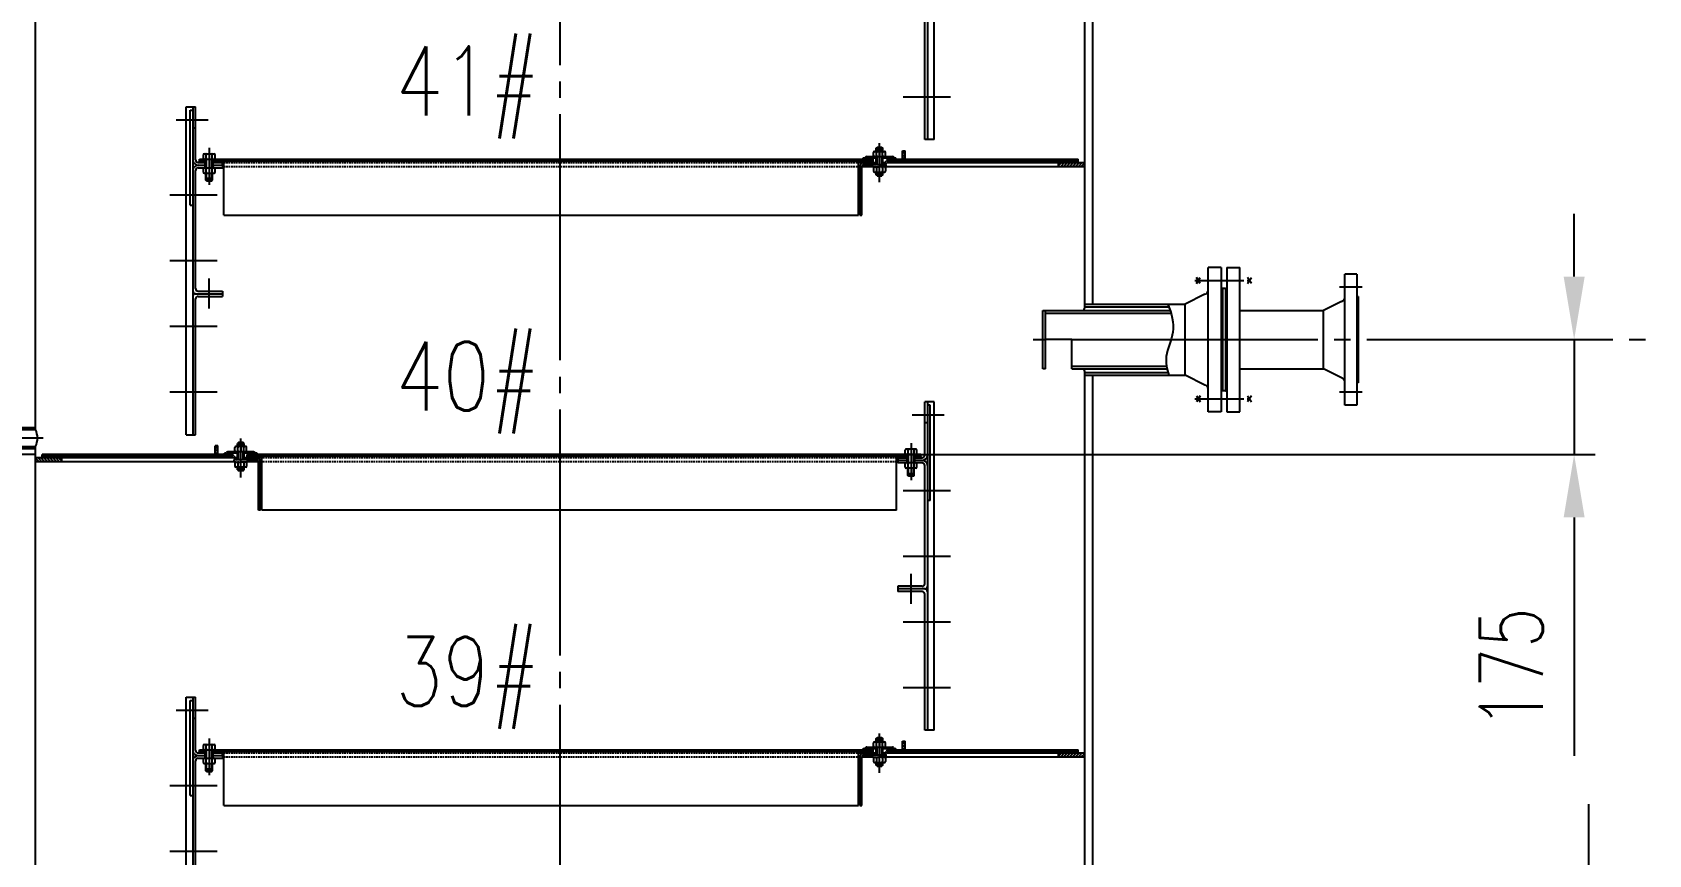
# Model space of a CAD drawing. Extents: x 16825 to 205982, y -10874 to 68273.
# Drawn here: x 164146 to 166610, y 54896 to 56150 of the extents above; entities that cross this region are included whole.
import ezdxf

# ---------------------------------------------------------------- set-up
doc = ezdxf.new("R2010")
doc.units = 0
doc.header["$LTSCALE"] = 5
doc.header["$MEASUREMENT"] = 0
doc.linetypes.add('CENTER', pattern=[18, 15, -1, 1, -1])
doc.linetypes.add('DASHED', pattern=[0.75, 0.5, -0.25])
doc.layers.get('DEFPOINTS').update_dxf_attribs({"linetype": 'CONTINUOUS'})
for name, color, linetype in [('CEN', 6, 'CENTER'), ('DIM', 1, 'CONTINUOUS'), ('HAT', 8, 'CONTINUOUS'), ('HID', 5, 'DASHED'), ('THIN', 1, 'CONTINUOUS'), ('THINK', 2, 'CONTINUOUS'), ('THK', 2, 'CONTINUOUS'), ('THN', 4, 'CONTINUOUS')]:
    doc.layers.add(name, color=color, linetype=linetype)
doc.styles.get("Standard").update_dxf_attribs({"font": 'simplex', "width": 0.75, "bigfont": 'hzdx'})
doc.dimstyles.new('DIM3', dxfattribs={"dimscale": 0, "dimtxt": 3, "dimasz": 3, "dimexe": 1, "dimexo": 0, "dimgap": 1.5, "dimtad": 1, "dimdec": 4, "dimdsep": 46, "dimtxsty": 'Standard', "dimcen": 3, "dimclrd": 1, "dimclrt": 3, "dimadec": 0, "dimazin": 0, "dimtfac": 0.75, "dimtdec": 4, "dimtix": 1, "dimtmove": 0, "dimatfit": 0, "dimfxl": 0, "dimtolj": 1, "dimtzin": 0, "dimarcsym": 0})
pattern_1 = [(45, (164503.711, 52964.4804), (-2.245064, 2.245064), [])]
pattern_2 = [(45, (164503.711, 53864.4804), (-2.245064, 2.245064), [])]
pattern_3 = [(135, (165397.0422, 53414.4804), (2.245064, 2.245064), [])]

# ---------------------------------------------------------------- blocks, each defined once
blk = doc.blocks.new('*D143')
at = {"layer": 'DEFPOINTS', "color": 0}
for p in [(166444.9, 66851.4), (165942.4, 28756.4), (167697.2, 28756.4)]:
    blk.add_point(p, dxfattribs=at)
at = {"layer": 'DIM', "lineweight": -2}
for p, q in [((166444.9, 66851.4), (167729.2, 66851.4)), ((165942.4, 28756.4), (167729.2, 28756.4))]:
    blk.add_line(p, q, dxfattribs=at)
at = {"layer": 'DIM', "color": 1, "lineweight": -2}
blk.add_line((167697.2, 66755.4), (167697.2, 28852.4), dxfattribs=at)
at = {"layer": 'DIM', "color": 1}
for points in [[(167681.2, 66755.4), (167713.2, 66755.4), (167697.2, 66851.4)], [(167681.2, 28852.4), (167713.2, 28852.4), (167697.2, 28756.4)]]:
    blk.add_solid(points, dxfattribs=at)
at = {"layer": 'DIM', "color": 3, "insert": (167601.2, 47803.9), "char_height": 96, "attachment_point": 5, "rotation": 90}
blk.add_mtext('\\A1;~38095', dxfattribs=at)
blk = doc.blocks.new('*D38')
at = {"layer": 'DEFPOINTS', "color": 0}
for p in [(165768.4, 59631.4), (167424.3, 59631.4), (165762.4, 34581.4)]:
    blk.add_point(p, dxfattribs=at)
at = {"layer": 'DIM', "lineweight": -2}
for p, q in [((165768.4, 59631.4), (167456.3, 59631.4)), ((165762.4, 34581.4), (167456.3, 34581.4))]:
    blk.add_line(p, q, dxfattribs=at)
at = {"layer": 'DIM', "color": 1, "lineweight": -2}
blk.add_line((167424.3, 34677.4), (167424.3, 59535.4), dxfattribs=at)
at = {"layer": 'DIM', "color": 1}
for points in [[(167408.3, 59535.4), (167440.3, 59535.4), (167424.3, 59631.4)], [(167408.3, 34677.4), (167440.3, 34677.4), (167424.3, 34581.4)]]:
    blk.add_solid(points, dxfattribs=at)
at = {"layer": 'DIM', "color": 3, "insert": (167328.3, 47106.4), "char_height": 96, "attachment_point": 5, "rotation": 90}
blk.add_mtext('\\A1;25050', dxfattribs=at)
blk = doc.blocks.new('*D146')
at = {"layer": 'DEFPOINTS', "color": 0}
for p in [(163990.4, 55531.4), (163676.9, 55506.4), (164150.4, 55506.4)]:
    blk.add_point(p, dxfattribs=at)
at = {"layer": 'DIM', "color": 1, "lineweight": -2}
for p, q in [((163676.9, 55627.4), (163676.9, 55723.4)), ((163676.9, 55531.4), (163676.9, 55506.4)), ((163676.9, 55410.4), (163676.9, 55101.8))]:
    blk.add_line(p, q, dxfattribs=at)
at = {"layer": 'DIM', "lineweight": -2}
for p, q in [((163990.4, 55531.4), (163644.9, 55531.4)), ((164150.4, 55506.4), (163644.9, 55506.4))]:
    blk.add_line(p, q, dxfattribs=at)
at = {"layer": 'DIM', "color": 1}
for points in [[(163660.9, 55627.4), (163692.9, 55627.4), (163676.9, 55531.4)], [(163660.9, 55410.4), (163692.9, 55410.4), (163676.9, 55506.4)]]:
    blk.add_solid(points, dxfattribs=at)
at = {"layer": 'DIM', "color": 3, "insert": (163580.9, 55208.1), "char_height": 96, "attachment_point": 5, "rotation": 90}
blk.add_mtext('\\A1;25', dxfattribs=at)
blk = doc.blocks.new('*D112')
at = {"layer": 'DEFPOINTS', "color": 0}
for p in [(166198.5, 55681.4), (166496.4, 55681.4), (165370.8, 55506.4)]:
    blk.add_point(p, dxfattribs=at)
at = {"layer": 'DIM', "color": 1, "lineweight": -2}
for p, q in [((166496.4, 55777.4), (166496.4, 55873.4)), ((166496.4, 55681.4), (166496.4, 55506.4)), ((166496.4, 55410.4), (166496.4, 55046.9))]:
    blk.add_line(p, q, dxfattribs=at)
at = {"layer": 'DIM', "lineweight": -2}
for p, q in [((166198.5, 55681.4), (166528.4, 55681.4)), ((165370.8, 55506.4), (166528.4, 55506.4))]:
    blk.add_line(p, q, dxfattribs=at)
at = {"layer": 'DIM', "color": 1}
for points in [[(166480.4, 55777.4), (166512.4, 55777.4), (166496.4, 55681.4)], [(166480.4, 55410.4), (166512.4, 55410.4), (166496.4, 55506.4)]]:
    blk.add_solid(points, dxfattribs=at)
at = {"layer": 'DIM', "color": 3, "insert": (166400.4, 55180.7), "char_height": 96, "attachment_point": 5, "rotation": 90}
blk.add_mtext('\\A1;175', dxfattribs=at)
blk = doc.blocks.new('*D104')
at = {"layer": 'DEFPOINTS', "color": 0}
for p in [(163106.3, 58206.4), (164238.9, 58206.4), (163235.4, 54156.4)]:
    blk.add_point(p, dxfattribs=at)
at = {"layer": 'DIM', "lineweight": -2}
for p, q in [((164238.9, 58206.4), (163074.3, 58206.4)), ((163235.4, 54156.4), (163074.3, 54156.4))]:
    blk.add_line(p, q, dxfattribs=at)
at = {"layer": 'DIM', "color": 1, "lineweight": -2}
blk.add_line((163106.3, 54252.4), (163106.3, 58110.4), dxfattribs=at)
at = {"layer": 'DIM', "color": 1}
for points in [[(163090.3, 58110.4), (163122.3, 58110.4), (163106.3, 58206.4)], [(163090.3, 54252.4), (163122.3, 54252.4), (163106.3, 54156.4)]]:
    blk.add_solid(points, dxfattribs=at)
at = {"layer": 'DIM', "color": 3, "insert": (163010.3, 56181.4), "char_height": 96, "attachment_point": 5, "rotation": 90}
blk.add_mtext('\\A1;9x450=4050', dxfattribs=at)
blk = doc.blocks.new('*D111')
at = {"layer": 'DEFPOINTS', "color": 0}
for p in [(166198.5, 54781.4), (166518.7, 54781.4), (165491.4, 54606.4)]:
    blk.add_point(p, dxfattribs=at)
at = {"layer": 'DIM', "color": 1, "lineweight": -2}
for p, q in [((166518.7, 54877.4), (166518.7, 54973.4)), ((166518.7, 54781.4), (166518.7, 54606.4)), ((166518.7, 54510.4), (166518.7, 54146.9))]:
    blk.add_line(p, q, dxfattribs=at)
at = {"layer": 'DIM', "lineweight": -2}
for p, q in [((166198.5, 54781.4), (166550.7, 54781.4)), ((165491.4, 54606.4), (166550.7, 54606.4))]:
    blk.add_line(p, q, dxfattribs=at)
at = {"layer": 'DIM', "color": 1}
for points in [[(166502.7, 54877.4), (166534.7, 54877.4), (166518.7, 54781.4)], [(166502.7, 54510.4), (166534.7, 54510.4), (166518.7, 54606.4)]]:
    blk.add_solid(points, dxfattribs=at)
at = {"layer": 'DIM', "color": 3, "insert": (166422.7, 54280.7), "char_height": 96, "attachment_point": 5, "rotation": 90}
blk.add_mtext('\\A1;175', dxfattribs=at)

msp = doc.modelspace()

# ---------------------------------------------------------------- hatches: boundary and pattern name
at = {"layer": 'HAT'}
h = msp.add_hatch(dxfattribs=at)
h.set_pattern_fill('ANSI31', color=256, style=0)
h.set_pattern_definition(pattern_2)
h.paths.add_polyline_path([(165476.377, 55969.373), (165472.377, 55969.373), (165472.377, 55956.373), (165476.377, 55956.373)])
h = msp.add_hatch(dxfattribs=at)
h.set_pattern_fill('ANSI31', color=256, scale=0.5, style=0)
h.set_pattern_definition([(45, (164504.711, 54579.4574), (-1.122532, 1.122532), [])])
h.paths.add_polyline_path([(165431.377, 55958.373), (165431.377, 55960.373), (165417.877, 55960.373, 0.23606798), (165415.877, 55959.373, -0.23606798), (165413.877, 55958.373), (165412.377, 55958.373), (165412.377, 55956.373), (165413.877, 55956.373, 0.23606798), (165415.877, 55957.373, -0.23606798), (165417.877, 55958.373)])
h.paths.add_polyline_path([(165443.377, 55960.373), (165443.377, 55958.373), (165456.877, 55958.373, -0.23606798), (165458.877, 55957.373, 0.23606798), (165460.877, 55956.373), (165462.377, 55956.373), (165462.377, 55958.373), (165460.877, 55958.373, -0.23606798), (165458.877, 55959.373, 0.23606798), (165456.877, 55960.373)])
h = msp.add_hatch(dxfattribs=at)
h.set_pattern_fill('ANSI31', color=256, style=0)
h.set_pattern_definition(pattern_2)
h.paths.add_polyline_path([(165710.377, 55951.373), (165710.377, 55945.373), (165750.377, 55945.373), (165750.377, 55951.373)])
h = msp.add_hatch(dxfattribs=at)
h.set_pattern_fill('ANSI31', color=256, style=0)
h.set_pattern_definition(pattern_3)
h.paths.add_polyline_path([(164190.377, 55501.373), (164190.377, 55495.373), (164150.377, 55495.373), (164150.377, 55501.373)])
h = msp.add_hatch(dxfattribs=at)
h.set_pattern_fill('ANSI31', color=256, style=0)
h.set_pattern_definition(pattern_3)
h.paths.add_polyline_path([(164424.377, 55519.373), (164428.377, 55519.373), (164428.377, 55506.373), (164424.377, 55506.373)])
h = msp.add_hatch(dxfattribs=at)
h.set_pattern_fill('ANSI31', color=256, scale=0.5, style=0)
h.set_pattern_definition([(135, (165396.0422, 54129.4574), (1.122532, 1.122532), [])])
h.paths.add_polyline_path([(164469.377, 55508.373), (164469.377, 55510.373), (164482.877, 55510.373, -0.23606798), (164484.877, 55509.373, 0.23606798), (164486.877, 55508.373), (164488.377, 55508.373), (164488.377, 55506.373), (164486.877, 55506.373, -0.23606798), (164484.877, 55507.373, 0.23606798), (164482.877, 55508.373)])
h.paths.add_polyline_path([(164457.377, 55510.373), (164457.377, 55508.373), (164443.877, 55508.373, 0.23606798), (164441.877, 55507.373, -0.23606798), (164439.877, 55506.373), (164438.377, 55506.373), (164438.377, 55508.373), (164439.877, 55508.373, 0.23606798), (164441.877, 55509.373, -0.23606798), (164443.877, 55510.373)])
h = msp.add_hatch(dxfattribs=at)
h.set_pattern_fill('ANSI31', color=256, scale=0.5, style=0)
h.set_pattern_definition([(45, (164504.711, 53679.4574), (-1.122532, 1.122532), [])])
h.paths.add_polyline_path([(165431.377, 55058.373), (165431.377, 55060.373), (165417.877, 55060.373, 0.23606798), (165415.877, 55059.373, -0.23606798), (165413.877, 55058.373), (165412.377, 55058.373), (165412.377, 55056.373), (165413.877, 55056.373, 0.23606798), (165415.877, 55057.373, -0.23606798), (165417.877, 55058.373)])
h.paths.add_polyline_path([(165443.377, 55060.373), (165443.377, 55058.373), (165456.877, 55058.373, -0.23606798), (165458.877, 55057.373, 0.23606798), (165460.877, 55056.373), (165462.377, 55056.373), (165462.377, 55058.373), (165460.877, 55058.373, -0.23606798), (165458.877, 55059.373, 0.23606798), (165456.877, 55060.373)])
h = msp.add_hatch(dxfattribs=at)
h.set_pattern_fill('ANSI31', color=256, style=0)
h.set_pattern_definition(pattern_1)
h.paths.add_polyline_path([(165476.377, 55069.373), (165472.377, 55069.373), (165472.377, 55056.373), (165476.377, 55056.373)])
h = msp.add_hatch(dxfattribs=at)
h.set_pattern_fill('ANSI31', color=256, style=0)
h.set_pattern_definition(pattern_1)
h.paths.add_polyline_path([(165710.377, 55051.373), (165710.377, 55045.373), (165750.377, 55045.373), (165750.377, 55051.373)])

# ---------------------------------------------------------------- linework, layer by layer
at = {"layer": 'CEN', "ltscale": 5}
for p, q in [((164950.377, 28649.949), (164950.377, 65759.35)), ((165671.611, 55681.373), (165690.377, 55681.373)), ((165730.377, 55681.373), (168073.886, 55681.373)), ((164162.358, 55531.373), (162785.965, 55531.373))]:
    msp.add_line(p, q, dxfattribs=at)
at = {"layer": 'CEN'}
for p, q in [((165473.433, 56051.373), (165545.744, 56051.373)), ((164365.111, 56016.373), (164413.454, 56016.373)), ((164415.377, 55973.632), (164415.377, 55917.398)), ((165437.377, 55921.182), (165437.377, 55980.95)), ((164427.32, 55901.373), (164355.01, 55901.373)), ((164427.32, 55801.373), (164355.01, 55801.373)), ((164415.377, 55728.868), (164415.377, 55774.584)), ((165917.93, 55771.373), (166006.836, 55771.373)), ((166173.018, 55761.373), (166138.735, 55761.373)), ((164427.32, 55701.373), (164355.01, 55701.373)), ((164427.32, 55601.373), (164355.01, 55601.373)), ((166173.018, 55601.373), (166138.735, 55601.373)), ((165917.93, 55591.373), (166006.836, 55591.373)), ((165535.642, 55566.373), (165487.299, 55566.373)), ((164463.377, 55471.182), (164463.377, 55530.95)), ((165485.377, 55523.632), (165485.377, 55467.398)), ((165473.433, 55451.373), (165545.744, 55451.373)), ((165473.433, 55351.373), (165545.744, 55351.373)), ((165485.377, 55278.868), (165485.377, 55324.584)), ((165473.433, 55251.373), (165545.744, 55251.373)), ((165473.433, 55151.373), (165545.744, 55151.373)), ((164365.111, 55116.373), (164413.454, 55116.373)), ((165437.377, 55021.182), (165437.377, 55080.95)), ((164415.377, 55073.632), (164415.377, 55017.398)), ((164427.32, 55001.373), (164355.01, 55001.373)), ((164427.32, 54901.373), (164355.01, 54901.373))]:
    msp.add_line(p, q, dxfattribs=at)
at = {"layer": 'HID'}
for p, q in [((164437.377, 55951.373), (165404.377, 55951.373)), ((164437.377, 55945.373), (165404.377, 55945.373)), ((165463.377, 55501.373), (164496.377, 55501.373)), ((165463.377, 55495.373), (164496.377, 55495.373)), ((164437.377, 55051.373), (165404.377, 55051.373)), ((164437.377, 55045.373), (165404.377, 55045.373))]:
    msp.add_line(p, q, dxfattribs=at)
at = {"layer": 'THIN'}
msp.add_open_spline([(165877.131, 55735.373), (165882.398, 55721.09), (165890.186, 55694.313), (165871.052, 55658.556), (165875.226, 55636.815), (165878.462, 55627.373)], degree=3, knots=[9.61809458, 9.61809458, 9.61809458, 9.61809458, 53.25499629, 91.56158842, 120.97005908, 120.97005908, 120.97005908, 120.97005908], dxfattribs=at)
at = {"layer": 'THINK'}
for p, q in [((165750.377, 55945.373), (165750.377, 55951.373)), ((164150.377, 55495.373), (164150.377, 55501.373)), ((165750.377, 55045.373), (165750.377, 55051.373))]:
    msp.add_line(p, q, dxfattribs=at)
at = {"layer": 'THK'}
for p, q in [((164150.377, 55544.373), (164150.377, 63081.373)), ((165750.377, 55731.373), (165750.377, 56531.373)), ((165762.377, 55735.373), (165762.377, 56527.373)), ((165510.377, 56486.373), (165510.377, 55986.373)), ((165520.377, 55986.373), (165520.377, 56336.373)), ((165506.377, 55986.373), (165506.377, 56193.373)), ((164380.377, 56036.373), (164394.377, 56036.373)), ((164380.377, 55536.373), (164380.377, 56036.373)), ((164386.377, 56031.373), (164390.377, 56031.373)), ((164386.377, 55886.373), (164386.377, 56031.373)), ((164390.377, 56036.373), (164390.377, 55536.373)), ((164394.377, 55955.373), (164394.377, 56036.373)), ((164390.377, 56004.373), (164394.377, 56004.373)), ((165429.877, 55968.373), (165444.877, 55968.373)), ((165432.377, 55973.326), (165433.877, 55974.826)), ((165432.377, 55968.373), (165432.377, 55973.326)), ((165432.377, 55973.326), (165436.377, 55973.326)), ((165433.877, 55974.826), (165436.377, 55974.826)), ((165436.377, 55969.826), (165436.377, 55974.826)), ((165436.377, 55969.826), (165438.377, 55969.826)), ((165437.377, 55968.373), (165437.377, 55960.373)), ((165438.377, 55969.826), (165438.377, 55974.826)), ((165438.377, 55974.826), (165440.877, 55974.826)), ((165442.377, 55973.326), (165438.377, 55973.326)), ((165440.877, 55974.826), (165442.377, 55973.326)), ((165442.377, 55968.373), (165442.377, 55973.326)), ((165472.377, 55969.373), (165476.377, 55969.373)), ((165472.377, 55956.373), (165472.377, 55969.373)), ((165476.377, 55956.373), (165476.377, 55969.373)), ((165520.377, 55986.373), (165506.377, 55986.373)), ((164398.377, 55951.373), (164410.377, 55951.373)), ((164410.377, 55951.373), (164398.377, 55951.373)), ((164398.377, 55947.373), (164410.377, 55947.373)), ((164398.377, 55943.373), (164435.377, 55943.373)), ((164400.377, 55953.373), (164400.377, 55956.373)), ((164400.377, 55956.373), (165427.377, 55956.373)), ((164400.377, 55953.373), (164410.377, 55953.373)), ((164400.377, 55953.373), (164400.377, 55951.373)), ((164406.377, 55957.873), (164406.377, 55962.873)), ((164407.877, 55964.373), (164422.877, 55964.373)), ((164409.377, 55953.373), (164409.377, 55956.373)), ((164409.377, 55951.373), (164409.377, 55953.373)), ((164409.377, 55943.373), (164409.377, 55951.373)), ((164410.377, 55943.373), (164410.377, 55956.373)), ((164410.877, 55957.873), (164410.877, 55962.873)), ((164419.877, 55957.873), (164419.877, 55962.873)), ((164420.377, 55943.373), (164420.377, 55956.373)), ((164420.377, 55953.373), (165427.377, 55953.373)), ((164437.377, 55951.373), (164420.377, 55951.373)), ((164420.377, 55951.373), (164435.377, 55951.373)), ((164420.377, 55947.373), (164435.377, 55947.373)), ((164421.377, 55953.373), (164421.377, 55956.373)), ((164421.377, 55953.373), (164421.377, 55951.373)), ((164421.377, 55943.373), (164421.377, 55951.373)), ((164424.377, 55957.873), (164424.377, 55962.873)), ((164435.377, 55947.373), (164435.377, 55951.373)), ((164435.377, 55951.373), (164435.377, 55943.373)), ((164435.377, 55945.373), (164437.377, 55945.373)), ((164437.377, 55871.373), (164437.377, 55953.373)), ((165405.377, 55871.373), (165405.377, 55953.373)), ((165405.377, 55951.373), (165432.377, 55951.373)), ((165405.377, 55945.373), (165407.377, 55945.373)), ((165407.377, 55951.373), (165407.377, 55953.373)), ((165407.377, 55871.373), (165407.377, 55945.373)), ((165410.377, 55945.373), (165427.141, 55945.373)), ((165410.377, 55871.373), (165410.377, 55945.373)), ((165412.377, 55958.373), (165413.877, 55958.373)), ((165412.377, 55956.373), (165412.377, 55958.373)), ((165413.377, 55948.373), (165447.612, 55948.373)), ((165417.877, 55960.373), (165456.877, 55960.373)), ((165417.877, 55958.373), (165432.377, 55958.373)), ((165427.141, 55944.873), (165427.141, 55948.373)), ((165427.141, 55944.873), (165437.377, 55944.873)), ((165427.377, 55951.373), (165427.377, 55956.373)), ((165428.377, 55961.873), (165428.377, 55966.873)), ((165428.377, 55943.373), (165428.377, 55938.373)), ((165431.377, 55958.373), (165431.377, 55960.373)), ((165431.377, 55948.373), (165431.377, 55951.373)), ((165432.377, 55948.373), (165432.377, 55960.373)), ((165432.877, 55961.873), (165432.877, 55966.873)), ((165432.877, 55943.373), (165432.877, 55938.373)), ((165437.377, 55936.873), (165437.377, 55944.873)), ((165447.612, 55944.873), (165437.377, 55944.873)), ((165441.877, 55961.873), (165441.877, 55966.873)), ((165441.877, 55943.373), (165441.877, 55938.373)), ((165442.377, 55948.373), (165442.377, 55960.373)), ((165442.377, 55958.373), (165456.877, 55958.373)), ((165442.377, 55951.373), (165443.377, 55951.373)), ((165443.377, 55958.373), (165443.377, 55960.373)), ((165443.377, 55948.373), (165443.377, 55951.373)), ((165446.377, 55961.873), (165446.377, 55966.873)), ((165446.377, 55943.373), (165446.377, 55938.373)), ((165447.612, 55944.873), (165447.612, 55948.373)), ((165447.612, 55945.373), (165750.377, 55945.373)), ((165448.377, 55951.373), (165750.377, 55951.373)), ((165452.037, 55956.373), (165740.377, 55956.373)), ((165452.377, 55953.373), (165740.377, 55953.373)), ((165460.877, 55958.373), (165462.377, 55958.373)), ((165462.377, 55956.373), (165462.377, 55958.373)), ((165710.377, 55945.373), (165710.377, 55953.373)), ((165740.377, 55951.373), (165740.377, 55956.373)), ((164394.377, 55759.373), (164394.377, 55939.373)), ((164406.377, 55936.873), (164406.377, 55941.873)), ((164407.877, 55935.373), (164422.877, 55935.373)), ((164410.377, 55924.373), (164410.377, 55935.373)), ((164411.377, 55923.373), (164410.377, 55924.373)), ((164410.377, 55924.373), (164414.377, 55924.373)), ((164410.877, 55936.873), (164410.877, 55941.873)), ((164411.377, 55923.373), (164414.377, 55923.373)), ((164414.377, 55923.373), (164414.377, 55928.373)), ((164414.377, 55928.373), (164416.377, 55928.373)), ((164416.377, 55923.373), (164416.377, 55928.373)), ((164420.377, 55924.373), (164416.377, 55924.373)), ((164416.377, 55923.373), (164419.377, 55923.373)), ((164419.377, 55923.373), (164420.377, 55924.373)), ((164419.877, 55936.873), (164419.877, 55941.873)), ((164420.377, 55924.373), (164420.377, 55935.373)), ((164424.377, 55936.873), (164424.377, 55941.873)), ((165429.877, 55936.873), (165444.877, 55936.873)), ((165432.377, 55932.826), (165432.377, 55936.873)), ((165433.877, 55931.326), (165432.377, 55932.826)), ((165432.377, 55932.826), (165436.377, 55932.826)), ((165433.877, 55931.326), (165436.377, 55931.326)), ((165436.377, 55931.326), (165436.377, 55936.326)), ((165436.377, 55936.326), (165438.377, 55936.326)), ((165438.377, 55931.326), (165438.377, 55936.326)), ((165442.377, 55932.826), (165438.377, 55932.826)), ((165438.377, 55931.326), (165440.877, 55931.326)), ((165442.377, 55932.826), (165440.877, 55931.326)), ((165442.377, 55932.826), (165442.377, 55936.873)), ((164386.377, 55886.373), (164390.377, 55886.373)), ((164437.377, 55871.373), (165405.377, 55871.373)), ((165407.377, 55871.373), (165410.377, 55871.373)), ((165920.415, 55766.791), (165926.38, 55775.955)), ((165926.38, 55766.791), (165920.415, 55775.955)), ((165958.377, 55791.373), (165938.377, 55791.373)), ((165938.377, 55571.373), (165938.377, 55791.373)), ((165958.377, 55791.373), (165958.377, 55571.373)), ((165966.877, 55791.373), (165986.877, 55791.373)), ((165966.877, 55791.373), (165966.877, 55571.373)), ((165986.877, 55571.373), (165986.877, 55791.373)), ((166004.352, 55766.791), (165998.387, 55775.955)), ((165998.387, 55766.791), (166004.352, 55775.955)), ((166164.877, 55781.373), (166146.877, 55781.373)), ((166146.877, 55581.373), (166146.877, 55781.373)), ((166164.877, 55781.373), (166164.877, 55581.373)), ((164394.377, 55751.373), (164435.377, 55751.373)), ((164398.377, 55755.373), (164435.377, 55755.373)), ((164398.377, 55747.373), (164435.377, 55747.373)), ((164435.377, 55755.373), (164435.377, 55747.373)), ((165933.108, 55750.726), (165903.371, 55735.373)), ((165964.877, 55759.373), (165958.377, 55759.373)), ((165960.377, 55759.373), (165960.377, 55603.373)), ((165964.877, 55759.373), (165966.877, 55759.373)), ((165964.877, 55759.373), (165964.877, 55603.373)), ((166166.877, 55747.373), (166164.877, 55747.373)), ((166166.877, 55747.373), (166166.877, 55615.373)), ((164394.377, 55536.373), (164394.377, 55743.373)), ((165686.377, 55725.873), (165880.415, 55725.873)), ((165686.377, 55636.873), (165686.377, 55725.873)), ((165690.377, 55636.873), (165690.377, 55725.873)), ((165690.377, 55721.873), (165881.62, 55721.873)), ((165750.377, 55735.373), (165903.371, 55735.373)), ((165750.377, 55731.373), (165878.573, 55731.373)), ((165903.371, 55627.373), (165903.371, 55735.373)), ((165986.877, 55725.873), (166114.185, 55725.873)), ((166141.608, 55739.726), (166114.185, 55725.873)), ((166114.185, 55636.873), (166114.185, 55725.873)), ((165730.377, 55681.373), (165690.377, 55681.373)), ((165730.377, 55636.873), (165730.377, 55681.373)), ((165690.377, 55636.873), (165686.377, 55636.873)), ((165730.377, 55640.873), (165874.974, 55640.873)), ((165730.377, 55636.873), (165875.745, 55636.873)), ((165750.377, 54831.373), (165750.377, 55631.373)), ((165750.377, 55631.373), (165877.18, 55631.373)), ((165750.377, 55627.373), (165903.371, 55627.373)), ((165762.377, 54835.373), (165762.377, 55627.373)), ((165933.108, 55612.019), (165903.371, 55627.373)), ((165986.877, 55636.873), (166114.185, 55636.873)), ((166141.608, 55623.019), (166114.185, 55636.873)), ((165964.877, 55603.373), (165958.377, 55603.373)), ((165964.877, 55603.373), (165966.877, 55603.373)), ((166166.877, 55615.373), (166164.877, 55615.373)), ((165520.377, 55586.373), (165506.377, 55586.373)), ((165506.377, 55505.373), (165506.377, 55586.373)), ((165510.377, 55586.373), (165510.377, 55086.373)), ((165514.377, 55581.373), (165510.377, 55581.373)), ((165514.377, 55436.373), (165514.377, 55581.373)), ((165520.377, 55086.373), (165520.377, 55586.373)), ((165926.38, 55595.955), (165920.415, 55586.791)), ((165920.415, 55595.955), (165926.38, 55586.791)), ((165998.387, 55595.955), (166004.352, 55586.791)), ((166004.352, 55595.955), (165998.387, 55586.791)), ((166164.877, 55581.373), (166146.877, 55581.373)), ((165510.377, 55554.373), (165506.377, 55554.373)), ((165958.377, 55571.373), (165938.377, 55571.373)), ((165966.877, 55571.373), (165986.877, 55571.373)), ((164032.377, 55547.373), (164150.377, 55547.373)), ((164062.918, 55544.373), (164150.377, 55544.373)), ((164380.377, 55536.373), (164394.377, 55536.373)), ((164459.877, 55524.826), (164458.377, 55523.326)), ((164462.377, 55524.826), (164459.877, 55524.826)), ((164462.377, 55519.826), (164462.377, 55524.826)), ((164466.877, 55524.826), (164464.377, 55524.826)), ((164464.377, 55519.826), (164464.377, 55524.826)), ((164468.377, 55523.326), (164466.877, 55524.826)), ((164032.377, 55515.373), (164150.377, 55515.373)), ((164055.857, 55518.373), (164150.377, 55518.373)), ((164150.377, 36168.873), (164150.377, 55518.373)), ((164452.377, 55501.373), (164150.377, 55501.373)), ((164448.716, 55506.373), (164160.377, 55506.373)), ((164160.377, 55501.373), (164160.377, 55506.373)), ((164448.377, 55503.373), (164160.377, 55503.373)), ((164190.377, 55495.373), (164190.377, 55503.373)), ((164424.377, 55506.373), (164424.377, 55519.373)), ((164428.377, 55519.373), (164424.377, 55519.373)), ((164428.377, 55506.373), (164428.377, 55519.373)), ((164438.377, 55506.373), (164438.377, 55508.373)), ((164439.877, 55508.373), (164438.377, 55508.373)), ((164482.877, 55510.373), (164443.877, 55510.373)), ((164458.377, 55508.373), (164443.877, 55508.373)), ((164454.377, 55511.873), (164454.377, 55516.873)), ((164470.877, 55518.373), (164455.877, 55518.373)), ((164457.377, 55508.373), (164457.377, 55510.373)), ((164457.377, 55498.373), (164457.377, 55501.373)), ((164458.377, 55501.373), (164457.377, 55501.373)), ((164458.377, 55518.373), (164458.377, 55523.326)), ((164458.377, 55523.326), (164462.377, 55523.326)), ((164458.377, 55498.373), (164458.377, 55510.373)), ((164458.877, 55511.873), (164458.877, 55516.873)), ((164464.377, 55519.826), (164462.377, 55519.826)), ((164463.377, 55518.373), (164463.377, 55510.373)), ((164468.377, 55523.326), (164464.377, 55523.326)), ((164467.877, 55511.873), (164467.877, 55516.873)), ((164468.377, 55518.373), (164468.377, 55523.326)), ((164468.377, 55498.373), (164468.377, 55510.373)), ((164482.877, 55508.373), (164468.377, 55508.373)), ((164495.377, 55501.373), (164468.377, 55501.373)), ((164469.377, 55508.373), (164469.377, 55510.373)), ((164469.377, 55498.373), (164469.377, 55501.373)), ((164472.377, 55511.873), (164472.377, 55516.873)), ((165500.377, 55506.373), (164473.377, 55506.373)), ((164473.377, 55501.373), (164473.377, 55506.373)), ((165480.377, 55503.373), (164473.377, 55503.373)), ((164488.377, 55508.373), (164486.877, 55508.373)), ((164488.377, 55506.373), (164488.377, 55508.373)), ((164493.377, 55501.373), (164493.377, 55503.373)), ((164495.377, 55421.373), (164495.377, 55503.373)), ((165463.377, 55421.373), (165463.377, 55503.373)), ((165463.377, 55501.373), (165480.377, 55501.373)), ((165465.377, 55497.373), (165465.377, 55501.373)), ((165465.377, 55501.373), (165465.377, 55493.373)), ((165480.377, 55501.373), (165465.377, 55501.373)), ((165476.377, 55507.873), (165476.377, 55512.873)), ((165492.877, 55514.373), (165477.877, 55514.373)), ((165479.377, 55503.373), (165479.377, 55506.373)), ((165479.377, 55503.373), (165479.377, 55501.373)), ((165479.377, 55493.373), (165479.377, 55501.373)), ((165480.377, 55493.373), (165480.377, 55506.373)), ((165480.877, 55507.873), (165480.877, 55512.873)), ((165489.877, 55507.873), (165489.877, 55512.873)), ((165490.377, 55493.373), (165490.377, 55506.373)), ((165500.377, 55503.373), (165490.377, 55503.373)), ((165502.377, 55501.373), (165490.377, 55501.373)), ((165490.377, 55501.373), (165502.377, 55501.373)), ((165491.377, 55503.373), (165491.377, 55506.373)), ((165491.377, 55501.373), (165491.377, 55503.373)), ((165491.377, 55493.373), (165491.377, 55501.373)), ((165494.377, 55507.873), (165494.377, 55512.873)), ((165500.377, 55503.373), (165500.377, 55506.373)), ((165500.377, 55503.373), (165500.377, 55501.373)), ((164453.141, 55495.373), (164150.377, 55495.373)), ((164453.141, 55494.873), (164453.141, 55498.373)), ((164487.377, 55498.373), (164453.141, 55498.373)), ((164453.141, 55494.873), (164463.377, 55494.873)), ((164454.377, 55493.373), (164454.377, 55488.373)), ((164470.877, 55486.873), (164455.877, 55486.873)), ((164458.377, 55482.826), (164458.377, 55486.873)), ((164458.377, 55482.826), (164459.877, 55481.326)), ((164458.377, 55482.826), (164462.377, 55482.826)), ((164458.877, 55493.373), (164458.877, 55488.373)), ((164462.377, 55481.326), (164459.877, 55481.326)), ((164462.377, 55481.326), (164462.377, 55486.326)), ((164464.377, 55486.326), (164462.377, 55486.326)), ((164463.377, 55486.873), (164463.377, 55494.873)), ((164473.612, 55494.873), (164463.377, 55494.873)), ((164464.377, 55481.326), (164464.377, 55486.326)), ((164468.377, 55482.826), (164464.377, 55482.826)), ((164466.877, 55481.326), (164464.377, 55481.326)), ((164466.877, 55481.326), (164468.377, 55482.826)), ((164467.877, 55493.373), (164467.877, 55488.373)), ((164468.377, 55482.826), (164468.377, 55486.873)), ((164472.377, 55493.373), (164472.377, 55488.373)), ((164473.612, 55494.873), (164473.612, 55498.373)), ((164490.377, 55495.373), (164473.612, 55495.373)), ((164490.377, 55421.373), (164490.377, 55495.373)), ((164493.377, 55421.373), (164493.377, 55495.373)), ((164495.377, 55495.373), (164493.377, 55495.373)), ((165465.377, 55495.373), (165463.377, 55495.373)), ((165480.377, 55497.373), (165465.377, 55497.373)), ((165502.377, 55493.373), (165465.377, 55493.373)), ((165476.377, 55486.873), (165476.377, 55491.873)), ((165492.877, 55485.373), (165477.877, 55485.373)), ((165480.377, 55474.373), (165480.377, 55485.373)), ((165481.377, 55473.373), (165480.377, 55474.373)), ((165480.377, 55474.373), (165484.377, 55474.373)), ((165480.877, 55486.873), (165480.877, 55491.873)), ((165484.377, 55473.373), (165484.377, 55478.373)), ((165486.377, 55478.373), (165484.377, 55478.373)), ((165486.377, 55473.373), (165486.377, 55478.373)), ((165490.377, 55474.373), (165486.377, 55474.373)), ((165489.377, 55473.373), (165490.377, 55474.373)), ((165489.877, 55486.873), (165489.877, 55491.873)), ((165502.377, 55497.373), (165490.377, 55497.373)), ((165490.377, 55474.373), (165490.377, 55485.373)), ((165494.377, 55486.873), (165494.377, 55491.873)), ((165506.377, 55309.373), (165506.377, 55489.373)), ((165484.377, 55473.373), (165481.377, 55473.373)), ((165489.377, 55473.373), (165486.377, 55473.373)), ((165514.377, 55436.373), (165510.377, 55436.373)), ((164493.377, 55421.373), (164490.377, 55421.373)), ((165463.377, 55421.373), (164495.377, 55421.373)), ((165502.377, 55305.373), (165465.377, 55305.373)), ((165465.377, 55305.373), (165465.377, 55297.373)), ((165506.377, 55301.373), (165465.377, 55301.373)), ((165502.377, 55297.373), (165465.377, 55297.373)), ((165506.377, 55086.373), (165506.377, 55293.373)), ((164380.377, 55136.373), (164394.377, 55136.373)), ((164380.377, 54636.373), (164380.377, 55136.373)), ((164386.377, 55131.373), (164390.377, 55131.373)), ((164386.377, 54986.373), (164386.377, 55131.373)), ((164390.377, 55136.373), (164390.377, 54636.373)), ((164394.377, 55055.373), (164394.377, 55136.373)), ((164390.377, 55104.373), (164394.377, 55104.373)), ((165520.377, 55086.373), (165506.377, 55086.373)), ((164400.377, 55053.373), (164400.377, 55056.373)), ((164400.377, 55056.373), (165427.377, 55056.373)), ((164406.377, 55057.873), (164406.377, 55062.873)), ((164407.877, 55064.373), (164422.877, 55064.373)), ((164409.377, 55053.373), (164409.377, 55056.373)), ((164410.377, 55043.373), (164410.377, 55056.373)), ((164410.877, 55057.873), (164410.877, 55062.873)), ((164419.877, 55057.873), (164419.877, 55062.873)), ((164420.377, 55043.373), (164420.377, 55056.373)), ((164421.377, 55053.373), (164421.377, 55056.373)), ((164424.377, 55057.873), (164424.377, 55062.873)), ((165412.377, 55058.373), (165413.877, 55058.373)), ((165412.377, 55056.373), (165412.377, 55058.373)), ((165417.877, 55060.373), (165456.877, 55060.373)), ((165417.877, 55058.373), (165432.377, 55058.373)), ((165427.377, 55051.373), (165427.377, 55056.373)), ((165428.377, 55061.873), (165428.377, 55066.873)), ((165429.877, 55068.373), (165444.877, 55068.373)), ((165431.377, 55058.373), (165431.377, 55060.373)), ((165432.377, 55073.326), (165433.877, 55074.826)), ((165432.377, 55068.373), (165432.377, 55073.326)), ((165432.377, 55073.326), (165436.377, 55073.326)), ((165432.377, 55048.373), (165432.377, 55060.373)), ((165432.877, 55061.873), (165432.877, 55066.873)), ((165433.877, 55074.826), (165436.377, 55074.826)), ((165436.377, 55069.826), (165436.377, 55074.826)), ((165436.377, 55069.826), (165438.377, 55069.826)), ((165437.377, 55068.373), (165437.377, 55060.373)), ((165438.377, 55069.826), (165438.377, 55074.826)), ((165438.377, 55074.826), (165440.877, 55074.826)), ((165442.377, 55073.326), (165438.377, 55073.326)), ((165440.877, 55074.826), (165442.377, 55073.326)), ((165441.877, 55061.873), (165441.877, 55066.873)), ((165442.377, 55068.373), (165442.377, 55073.326)), ((165442.377, 55048.373), (165442.377, 55060.373)), ((165442.377, 55058.373), (165456.877, 55058.373)), ((165443.377, 55058.373), (165443.377, 55060.373)), ((165446.377, 55061.873), (165446.377, 55066.873)), ((165452.037, 55056.373), (165740.377, 55056.373)), ((165460.877, 55058.373), (165462.377, 55058.373)), ((165462.377, 55056.373), (165462.377, 55058.373)), ((165472.377, 55069.373), (165476.377, 55069.373)), ((165472.377, 55056.373), (165472.377, 55069.373)), ((165476.377, 55056.373), (165476.377, 55069.373)), ((165740.377, 55051.373), (165740.377, 55056.373)), ((164394.377, 54859.373), (164394.377, 55039.373)), ((164398.377, 55051.373), (164410.377, 55051.373)), ((164410.377, 55051.373), (164398.377, 55051.373)), ((164398.377, 55047.373), (164410.377, 55047.373)), ((164398.377, 55043.373), (164435.377, 55043.373)), ((164400.377, 55053.373), (164410.377, 55053.373)), ((164400.377, 55053.373), (164400.377, 55051.373)), ((164406.377, 55036.873), (164406.377, 55041.873)), ((164407.877, 55035.373), (164422.877, 55035.373)), ((164409.377, 55051.373), (164409.377, 55053.373)), ((164409.377, 55043.373), (164409.377, 55051.373)), ((164410.377, 55024.373), (164410.377, 55035.373)), ((164410.877, 55036.873), (164410.877, 55041.873)), ((164419.877, 55036.873), (164419.877, 55041.873)), ((164420.377, 55053.373), (165427.377, 55053.373)), ((164437.377, 55051.373), (164420.377, 55051.373)), ((164420.377, 55051.373), (164435.377, 55051.373)), ((164420.377, 55047.373), (164435.377, 55047.373)), ((164420.377, 55024.373), (164420.377, 55035.373)), ((164421.377, 55053.373), (164421.377, 55051.373)), ((164421.377, 55043.373), (164421.377, 55051.373)), ((164424.377, 55036.873), (164424.377, 55041.873)), ((164435.377, 55047.373), (164435.377, 55051.373)), ((164435.377, 55051.373), (164435.377, 55043.373)), ((164435.377, 55045.373), (164437.377, 55045.373)), ((164437.377, 54971.373), (164437.377, 55053.373)), ((165405.377, 54971.373), (165405.377, 55053.373)), ((165405.377, 55051.373), (165432.377, 55051.373)), ((165405.377, 55045.373), (165407.377, 55045.373)), ((165407.377, 55051.373), (165407.377, 55053.373)), ((165407.377, 54971.373), (165407.377, 55045.373)), ((165410.377, 55045.373), (165427.141, 55045.373)), ((165410.377, 54971.373), (165410.377, 55045.373)), ((165413.377, 55048.373), (165447.612, 55048.373)), ((165427.141, 55044.873), (165427.141, 55048.373)), ((165427.141, 55044.873), (165437.377, 55044.873)), ((165428.377, 55043.373), (165428.377, 55038.373)), ((165429.877, 55036.873), (165444.877, 55036.873)), ((165431.377, 55048.373), (165431.377, 55051.373)), ((165432.377, 55032.826), (165432.377, 55036.873)), ((165433.877, 55031.326), (165432.377, 55032.826)), ((165432.377, 55032.826), (165436.377, 55032.826)), ((165432.877, 55043.373), (165432.877, 55038.373)), ((165433.877, 55031.326), (165436.377, 55031.326)), ((165436.377, 55031.326), (165436.377, 55036.326)), ((165436.377, 55036.326), (165438.377, 55036.326)), ((165437.377, 55036.873), (165437.377, 55044.873)), ((165447.612, 55044.873), (165437.377, 55044.873)), ((165438.377, 55031.326), (165438.377, 55036.326)), ((165442.377, 55032.826), (165438.377, 55032.826)), ((165438.377, 55031.326), (165440.877, 55031.326)), ((165442.377, 55032.826), (165440.877, 55031.326)), ((165441.877, 55043.373), (165441.877, 55038.373)), ((165442.377, 55051.373), (165443.377, 55051.373)), ((165442.377, 55032.826), (165442.377, 55036.873)), ((165443.377, 55048.373), (165443.377, 55051.373)), ((165446.377, 55043.373), (165446.377, 55038.373)), ((165447.612, 55044.873), (165447.612, 55048.373)), ((165447.612, 55045.373), (165750.377, 55045.373)), ((165448.377, 55051.373), (165750.377, 55051.373)), ((165452.377, 55053.373), (165740.377, 55053.373)), ((165710.377, 55045.373), (165710.377, 55053.373)), ((164411.377, 55023.373), (164410.377, 55024.373)), ((164410.377, 55024.373), (164414.377, 55024.373)), ((164411.377, 55023.373), (164414.377, 55023.373)), ((164414.377, 55023.373), (164414.377, 55028.373)), ((164414.377, 55028.373), (164416.377, 55028.373)), ((164416.377, 55023.373), (164416.377, 55028.373)), ((164420.377, 55024.373), (164416.377, 55024.373)), ((164416.377, 55023.373), (164419.377, 55023.373)), ((164419.377, 55023.373), (164420.377, 55024.373)), ((164386.377, 54986.373), (164390.377, 54986.373)), ((164437.377, 54971.373), (165405.377, 54971.373)), ((165407.377, 54971.373), (165410.377, 54971.373))]:
    msp.add_line(p, q, dxfattribs=at)
for centre, radius, start, end in [((165429.877, 55966.873), 1.5, 90, 180), ((165431.377, 55966.873), 1.5, 0, 90), ((165434.377, 55966.873), 1.5, 90, 180), ((165440.377, 55966.873), 1.5, 0, 90), ((165443.377, 55966.873), 1.5, 90, 180), ((165444.877, 55966.873), 1.5, 0, 90), ((164398.377, 55955.373), 8, 180, 270), ((164398.377, 55939.373), 8, 90, 180), ((164398.377, 55955.373), 4, 180, 270), ((164398.377, 55939.373), 4, 90, 180), ((164407.877, 55962.873), 1.5, 90, 180), ((164407.877, 55957.873), 1.5, 180, 270), ((164407.877, 55941.873), 1.5, 90, 180), ((164409.377, 55962.873), 1.5, 0, 90), ((164409.377, 55957.873), 1.5, 270, 0), ((164409.377, 55941.873), 1.5, 0, 90), ((164412.377, 55962.873), 1.5, 90, 180), ((164412.377, 55957.873), 1.5, 180, 270), ((164412.377, 55941.873), 1.5, 90, 180), ((164418.377, 55962.873), 1.5, 0, 90), ((164418.377, 55957.873), 1.5, 270, 0), ((164418.377, 55941.873), 1.5, 0, 90), ((164421.377, 55962.873), 1.5, 90, 180), ((164421.377, 55957.873), 1.5, 180, 270), ((164421.377, 55941.873), 1.5, 90, 180), ((164422.877, 55962.873), 1.5, 0, 90), ((164422.877, 55957.873), 1.5, 270, 0), ((164422.877, 55941.873), 1.5, 0, 90), ((165413.377, 55945.373), 6, 90, 180), ((165413.377, 55945.373), 3, 90, 180), ((165413.877, 55960.873), 2.5, 270, 323.130102), ((165413.877, 55958.873), 2.5, 270, 323.130102), ((165417.877, 55957.873), 2.5, 90, 143.130102), ((165417.877, 55955.873), 2.5, 90, 143.130102), ((165429.877, 55961.873), 1.5, 180, 270), ((165429.877, 55943.373), 1.5, 90, 180), ((165431.377, 55961.873), 1.5, 270, 0), ((165431.377, 55943.373), 1.5, 0, 90), ((165434.377, 55961.873), 1.5, 180, 270), ((165434.377, 55943.373), 1.5, 90, 180), ((165440.377, 55961.873), 1.5, 270, 0), ((165440.377, 55943.373), 1.5, 0, 90), ((165443.377, 55961.873), 1.5, 180, 270), ((165443.377, 55943.373), 1.5, 90, 180), ((165443.377, 55956.373), 5, 270, 330), ((165443.716, 55953.373), 5, 270, 330), ((165444.877, 55961.873), 1.5, 270, 0), ((165444.877, 55943.373), 1.5, 0, 90), ((165452.037, 55951.373), 5, 90, 150), ((165452.377, 55948.373), 5, 90, 150), ((165456.877, 55957.873), 2.5, 36.869898, 90), ((165456.877, 55955.873), 2.5, 36.869898, 90), ((165460.877, 55960.873), 2.5, 216.869898, 270), ((165460.877, 55958.873), 2.5, 216.869898, 270), ((164407.877, 55936.873), 1.5, 180, 270), ((164409.377, 55936.873), 1.5, 270, 0), ((164412.377, 55936.873), 1.5, 180, 270), ((164418.377, 55936.873), 1.5, 270, 0), ((164421.377, 55936.873), 1.5, 180, 270), ((164422.877, 55936.873), 1.5, 270, 0), ((165429.877, 55938.373), 1.5, 180, 270), ((165431.377, 55938.373), 1.5, 270, 0), ((165434.377, 55938.373), 1.5, 180, 270), ((165440.377, 55938.373), 1.5, 270, 0), ((165443.377, 55938.373), 1.5, 180, 270), ((165444.877, 55938.373), 1.5, 270, 0), ((164394.377, 55755.373), 4, 180, 270), ((164394.377, 55747.373), 4, 90, 180), ((164398.377, 55759.373), 4, 180, 270), ((164398.377, 55743.373), 4, 90, 180), ((165932.377, 55756.681), 6, 277, 0), ((166140.877, 55745.681), 6, 277, 0), ((165887.56, 55681.373), 146.011, 159.974447, 162.25562), ((165887.56, 55681.373), 146.011, 197.74438, 200.025553), ((166140.877, 55617.064), 6, 360, 83), ((165932.377, 55606.064), 6, 360, 83), ((164124.199, 55531.373), 29.228, 333.590878, 26.409122), ((164439.877, 55510.873), 2.5, 270, 323.130102), ((164439.877, 55508.873), 2.5, 270, 323.130102), ((164443.877, 55507.873), 2.5, 90, 143.130102), ((164443.877, 55505.873), 2.5, 90, 143.130102), ((164448.377, 55498.373), 5, 30, 90), ((164448.716, 55501.373), 5, 30, 90), ((164457.037, 55503.373), 5, 210, 270), ((164457.377, 55506.373), 5, 210, 270), ((164455.877, 55516.873), 1.5, 90, 180), ((164455.877, 55511.873), 1.5, 180, 270), ((164457.377, 55516.873), 1.5, 0, 90), ((164457.377, 55511.873), 1.5, 270, 0), ((164460.377, 55516.873), 1.5, 90, 180), ((164460.377, 55511.873), 1.5, 180, 270), ((164466.377, 55516.873), 1.5, 0, 90), ((164466.377, 55511.873), 1.5, 270, 0), ((164469.377, 55516.873), 1.5, 90, 180), ((164469.377, 55511.873), 1.5, 180, 270), ((164470.877, 55516.873), 1.5, 0, 90), ((164470.877, 55511.873), 1.5, 270, 0), ((164482.877, 55507.873), 2.5, 36.869898, 90), ((164482.877, 55505.873), 2.5, 36.869898, 90), ((164486.877, 55510.873), 2.5, 216.869898, 270), ((164486.877, 55508.873), 2.5, 216.869898, 270), ((164487.377, 55495.373), 6, 0, 90), ((165477.877, 55512.873), 1.5, 90, 180), ((165477.877, 55507.873), 1.5, 180, 270), ((165479.377, 55512.873), 1.5, 0, 90), ((165479.377, 55507.873), 1.5, 270, 0), ((165482.377, 55512.873), 1.5, 90, 180), ((165482.377, 55507.873), 1.5, 180, 270), ((165488.377, 55512.873), 1.5, 0, 90), ((165488.377, 55507.873), 1.5, 270, 0), ((165491.377, 55512.873), 1.5, 90, 180), ((165491.377, 55507.873), 1.5, 180, 270), ((165492.877, 55512.873), 1.5, 0, 90), ((165492.877, 55507.873), 1.5, 270, 0), ((165502.377, 55505.373), 8, 270, 0), ((165502.377, 55505.373), 4, 270, 0), ((164455.877, 55493.373), 1.5, 90, 180), ((164455.877, 55488.373), 1.5, 180, 270), ((164457.377, 55493.373), 1.5, 0, 90), ((164457.377, 55488.373), 1.5, 270, 0), ((164460.377, 55493.373), 1.5, 90, 180), ((164460.377, 55488.373), 1.5, 180, 270), ((164466.377, 55493.373), 1.5, 0, 90), ((164466.377, 55488.373), 1.5, 270, 0), ((164469.377, 55493.373), 1.5, 90, 180), ((164469.377, 55488.373), 1.5, 180, 270), ((164470.877, 55493.373), 1.5, 0, 90), ((164470.877, 55488.373), 1.5, 270, 0), ((164487.377, 55495.373), 3, 0, 90), ((165477.877, 55491.873), 1.5, 90, 180), ((165477.877, 55486.873), 1.5, 180, 270), ((165479.377, 55491.873), 1.5, 0, 90), ((165479.377, 55486.873), 1.5, 270, 0), ((165482.377, 55491.873), 1.5, 90, 180), ((165482.377, 55486.873), 1.5, 180, 270), ((165488.377, 55491.873), 1.5, 0, 90), ((165488.377, 55486.873), 1.5, 270, 0), ((165491.377, 55491.873), 1.5, 90, 180), ((165491.377, 55486.873), 1.5, 180, 270), ((165492.877, 55491.873), 1.5, 0, 90), ((165492.877, 55486.873), 1.5, 270, 0), ((165502.377, 55489.373), 8, 0, 90), ((165502.377, 55489.373), 4, 0, 90), ((165502.377, 55309.373), 4, 270, 0), ((165506.377, 55305.373), 4, 270, 0), ((165502.377, 55293.373), 4, 0, 90), ((165506.377, 55297.373), 4, 0, 90), ((164398.377, 55055.373), 8, 180, 270), ((164398.377, 55055.373), 4, 180, 270), ((164407.877, 55062.873), 1.5, 90, 180), ((164407.877, 55057.873), 1.5, 180, 270), ((164409.377, 55062.873), 1.5, 0, 90), ((164409.377, 55057.873), 1.5, 270, 0), ((164412.377, 55062.873), 1.5, 90, 180), ((164412.377, 55057.873), 1.5, 180, 270), ((164418.377, 55062.873), 1.5, 0, 90), ((164418.377, 55057.873), 1.5, 270, 0), ((164421.377, 55062.873), 1.5, 90, 180), ((164421.377, 55057.873), 1.5, 180, 270), ((164422.877, 55062.873), 1.5, 0, 90), ((164422.877, 55057.873), 1.5, 270, 0), ((165413.877, 55060.873), 2.5, 270, 323.130102), ((165413.877, 55058.873), 2.5, 270, 323.130102), ((165417.877, 55057.873), 2.5, 90, 143.130102), ((165417.877, 55055.873), 2.5, 90, 143.130102), ((165429.877, 55066.873), 1.5, 90, 180), ((165429.877, 55061.873), 1.5, 180, 270), ((165431.377, 55066.873), 1.5, 0, 90), ((165431.377, 55061.873), 1.5, 270, 0), ((165434.377, 55066.873), 1.5, 90, 180), ((165434.377, 55061.873), 1.5, 180, 270), ((165440.377, 55066.873), 1.5, 0, 90), ((165440.377, 55061.873), 1.5, 270, 0), ((165443.377, 55066.873), 1.5, 90, 180), ((165443.377, 55061.873), 1.5, 180, 270), ((165444.877, 55066.873), 1.5, 0, 90), ((165444.877, 55061.873), 1.5, 270, 0), ((165452.037, 55051.373), 5, 90, 150), ((165456.877, 55057.873), 2.5, 36.869898, 90), ((165456.877, 55055.873), 2.5, 36.869898, 90), ((165460.877, 55060.873), 2.5, 216.869898, 270), ((165460.877, 55058.873), 2.5, 216.869898, 270), ((164398.377, 55039.373), 8, 90, 180), ((164398.377, 55039.373), 4, 90, 180), ((164407.877, 55041.873), 1.5, 90, 180), ((164407.877, 55036.873), 1.5, 180, 270), ((164409.377, 55041.873), 1.5, 0, 90), ((164409.377, 55036.873), 1.5, 270, 0), ((164412.377, 55041.873), 1.5, 90, 180), ((164412.377, 55036.873), 1.5, 180, 270), ((164418.377, 55041.873), 1.5, 0, 90), ((164418.377, 55036.873), 1.5, 270, 0), ((164421.377, 55041.873), 1.5, 90, 180), ((164421.377, 55036.873), 1.5, 180, 270), ((164422.877, 55041.873), 1.5, 0, 90), ((164422.877, 55036.873), 1.5, 270, 0), ((165413.377, 55045.373), 6, 90, 180), ((165413.377, 55045.373), 3, 90, 180), ((165429.877, 55043.373), 1.5, 90, 180), ((165429.877, 55038.373), 1.5, 180, 270), ((165431.377, 55043.373), 1.5, 0, 90), ((165431.377, 55038.373), 1.5, 270, 0), ((165434.377, 55043.373), 1.5, 90, 180), ((165434.377, 55038.373), 1.5, 180, 270), ((165440.377, 55043.373), 1.5, 0, 90), ((165440.377, 55038.373), 1.5, 270, 0), ((165443.377, 55043.373), 1.5, 90, 180), ((165443.377, 55038.373), 1.5, 180, 270), ((165443.377, 55056.373), 5, 270, 330), ((165443.716, 55053.373), 5, 270, 330), ((165444.877, 55043.373), 1.5, 0, 90), ((165444.877, 55038.373), 1.5, 270, 0), ((165452.377, 55048.373), 5, 90, 150)]:
    msp.add_arc(centre, radius, start, end, dxfattribs=at)
at = {"layer": 'THN'}
for p, q in [((165433.877, 55968.373), (165433.877, 55974.826)), ((165440.877, 55968.373), (165440.877, 55974.826)), ((164411.377, 55943.373), (164411.377, 55956.373)), ((164419.377, 55943.373), (164419.377, 55956.373)), ((165433.877, 55948.373), (165433.877, 55960.373)), ((165440.877, 55948.373), (165440.877, 55960.373)), ((164411.377, 55923.373), (164411.377, 55935.373)), ((164419.377, 55923.373), (164419.377, 55935.373)), ((165433.877, 55931.326), (165433.877, 55936.873)), ((165440.877, 55931.326), (165440.877, 55936.873)), ((164459.877, 55518.373), (164459.877, 55524.826)), ((164466.877, 55518.373), (164466.877, 55524.826)), ((164459.877, 55498.373), (164459.877, 55510.373)), ((164466.877, 55498.373), (164466.877, 55510.373)), ((165481.377, 55493.373), (165481.377, 55506.373)), ((165489.377, 55493.373), (165489.377, 55506.373)), ((164459.877, 55481.326), (164459.877, 55486.873)), ((164466.877, 55481.326), (164466.877, 55486.873)), ((165481.377, 55473.373), (165481.377, 55485.373)), ((165489.377, 55473.373), (165489.377, 55485.373)), ((164411.377, 55043.373), (164411.377, 55056.373)), ((164419.377, 55043.373), (164419.377, 55056.373)), ((165433.877, 55068.373), (165433.877, 55074.826)), ((165433.877, 55048.373), (165433.877, 55060.373)), ((165440.877, 55068.373), (165440.877, 55074.826)), ((165440.877, 55048.373), (165440.877, 55060.373)), ((164411.377, 55023.373), (164411.377, 55035.373)), ((164419.377, 55023.373), (164419.377, 55035.373)), ((165433.877, 55031.326), (165433.877, 55036.873)), ((165440.877, 55031.326), (165440.877, 55036.873))]:
    msp.add_line(p, q, dxfattribs=at)

# ---------------------------------------------------------------- texts
at = {"layer": 'THK', "width": 0.8}
for s, p in [('41#', (164699.375, 56023.222)), ('40#', (164699.375, 55573.222)), ('39#', (164699.375, 55123.222))]:
    msp.add_text(s, height=105, dxfattribs=at).set_placement(p)

# ---------------------------------------------------------------- dimensions: what is measured, and where the dimension line sits
at = {"layer": 'DIM'}
for base, p1, p2, text, picture, middle in [((167697.235, 28756.373), (166444.904, 66851.373), (165942.377, 28756.373), '~38095', '*D143', (167601.235, 47803.873)), ((163106.334, 58206.373), (163235.358, 54156.373), (164238.9, 58206.373), '9x450=<>', '*D104', (163010.334, 56181.373))]:
    dim = msp.add_linear_dim(base=base, p1=p1, p2=p2, angle=90, text=text, dimstyle='DIM3', override={"dimscale": 32, "dimdec": 2, "dimclre": 256, "dimtdec": 2}, dxfattribs=at)
    dim.commit()
    dim.dimension.update_dxf_attribs({"geometry": picture, "text_midpoint": middle})
dim = msp.add_linear_dim(base=(167424.251, 59631.373), p1=(165762.377, 34581.373), p2=(165768.377, 59631.373), angle=90, dimstyle='DIM3', override={"dimscale": 32, "dimdec": 2, "dimclre": 256, "dimtdec": 2}, dxfattribs=at)
dim.commit()
dim.dimension.update_dxf_attribs({"geometry": '*D38', "text_midpoint": (167328.251, 47106.373)})
for base, p1, p2, picture, middle in [((166496.409, 55681.373), (165370.817, 55506.373), (166198.507, 55681.373), '*D112', (166496.409, 55180.658)), ((163676.853, 55506.373), (163990.377, 55531.373), (164150.377, 55506.373), '*D146', (163676.853, 55208.087)), ((166518.711, 54781.373), (165491.377, 54606.373), (166198.507, 54781.373), '*D111', (166518.711, 54280.658))]:
    dim = msp.add_linear_dim(base=base, p1=p1, p2=p2, angle=90, dimstyle='DIM3', override={"dimscale": 32, "dimdec": 2, "dimclre": 256, "dimtdec": 2}, dxfattribs=at)
    dim.commit()
    dim.dimension.update_dxf_attribs({"geometry": picture, "text_midpoint": middle, "dimtype": 160})

doc.saveas('drawing.dxf')
